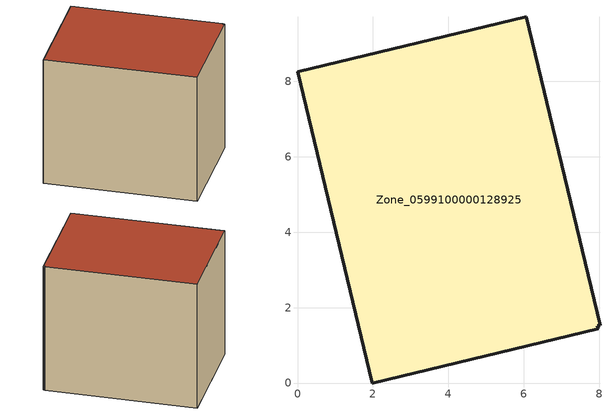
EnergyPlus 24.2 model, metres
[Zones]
Zone_0599100000128925
 floor ground (C_G): 8.02,1.54 7.94,1.52 7.97,1.44 1.98,0 0,8.25 6.06,9.71 z0
 wall outside (C_F): 8.02,1.54 6.06,9.71 0,8.25 1.98,0 7.97,1.44 7.94,1.52 8.02,1.54 z0:7.52
 roof outside (C_R): 7.94,1.52 8.02,1.54 6.06,9.71 0,8.25 1.98,0 7.97,1.44 z7.52
[BUILDING]
Pand.0599100000128925: North Axis=0; Terrain=City; Loads Convergence Tolerance Value=0.04; Temperature Convergence Tolerance Value=0.4; Solar Distribution=FullExterior; Maximum Number of Warmup Days=25; Minimum Number of Warmup Days=1
[Site:Location]
Rotterdam.The.Hague.AP_ZH_NLD Design_Conditions: Latitude=51.96; Longitude=4.45; Time Zone=1; Elevation=-4.5
[SITE:GROUNDTEMPERATURE:BUILDINGSURFACE]
18, 18, 18, 18, 18, 18, 18, 18, 18, 18, 18, 18
[MATERIAL] Thermal Absorptance=0.9; Solar Absorptance=0.7; Visible Absorptance=0.7
Name | Roughness | Thickness | Conductivity | Density | Specific Heat
G.TI.1965-1974 | MediumSmooth | 0.15 | 0.882353 | 540 | 1210
F.TI.1965-1974 | Rough | 0.3 | 0.697674 | 1920 | 840
R.TI.1965-1974 | MediumRough | 0.2 | 0.232558 | 1500 | 1000
[CONSTRUCTION]
C_G: G.TI.1965-1974
C_F: F.TI.1965-1974
C_R: R.TI.1965-1974
[ZONE]
Zone_0599100000128925: Type=1; Multiplier=1; Ceiling Height=Autocalculate; Volume=Autocalculate; Floor Area=autocalculate; Part of Total Floor Area=Yes
[ZONEINFILTRATION:DESIGNFLOWRATE]
Infil_Zone_0599100000128925: Zone or ZoneList or Space or SpaceList=Zone_0599100000128925; Schedule=AlwaysOn; Design Flow Rate Calculation Method=Flow/Area; Flow Rate per Floor Area=0.003; Constant Term Coefficient=1; Temperature Term Coefficient=0; Velocity Term Coefficient=0; Velocity Squared Term Coefficient=0
[HVACTEMPLATE:ZONE:IDEALLOADSAIRSYSTEM]
Zone_0599100000128925: Maximum Heating Supply Air Temperature=50; Minimum Cooling Supply Air Temperature=13; Maximum Heating Supply Air Humidity Ratio=0.0156; Minimum Cooling Supply Air Humidity Ratio=0.0077; Heating Limit=NoLimit; Cooling Limit=NoLimit; Dehumidification Control Type=ConstantSensibleHeatRatio; Cooling Sensible Heat Ratio=0.7; Dehumidification Setpoint=60; Humidification Control Type=None; Humidification Setpoint=30; Outdoor Air Method=None; Outdoor Air Flow Rate per Person=0.00944; Outdoor Air Flow Rate per Zone Floor Area=0; Outdoor Air Flow Rate per Zone=0; Demand Controlled Ventilation Type=None; Outdoor Air Economizer Type=NoEconomizer; Heat Recovery Type=None; Sensible Heat Recovery Effectiveness=0.7; Latent Heat Recovery Effectiveness=0.65
[ZONECONTROL:THERMOSTAT]
ThermostatControl_Zone_0599100000128925: Zone or ZoneList=Zone_0599100000128925; Control Type Schedule=DualSetpointControlType; Control 1=Thermostat_Zone_0599100000128925; Temperature Difference Between Cutout And Setpoint=0
[THERMOSTATSETPOINT:DUALSETPOINT]
Thermostat_Zone_0599100000128925: Heating Setpoint Temperature Schedule=HeatingSetpoint_Zone_0599100000128925; Cooling Setpoint Temperature Schedule=CoolingSetpoint_Zone_0599100000128925
[SCHEDULE:COMPACT]
HeatingSetpoint_Zone_0599100000128925: Through: 12/31, For: AllDays, Until: 24:00, 21
CoolingSetpoint_Zone_0599100000128925: Through: 12/31, For: AllDays, Until: 24:00, 24
DualSetpointControlType: Through: 12/31, For: AllDays, Until: 24:00, 4
AlwaysOn: Through: 12/31, For: AllDays, Until: 24:00, 1
